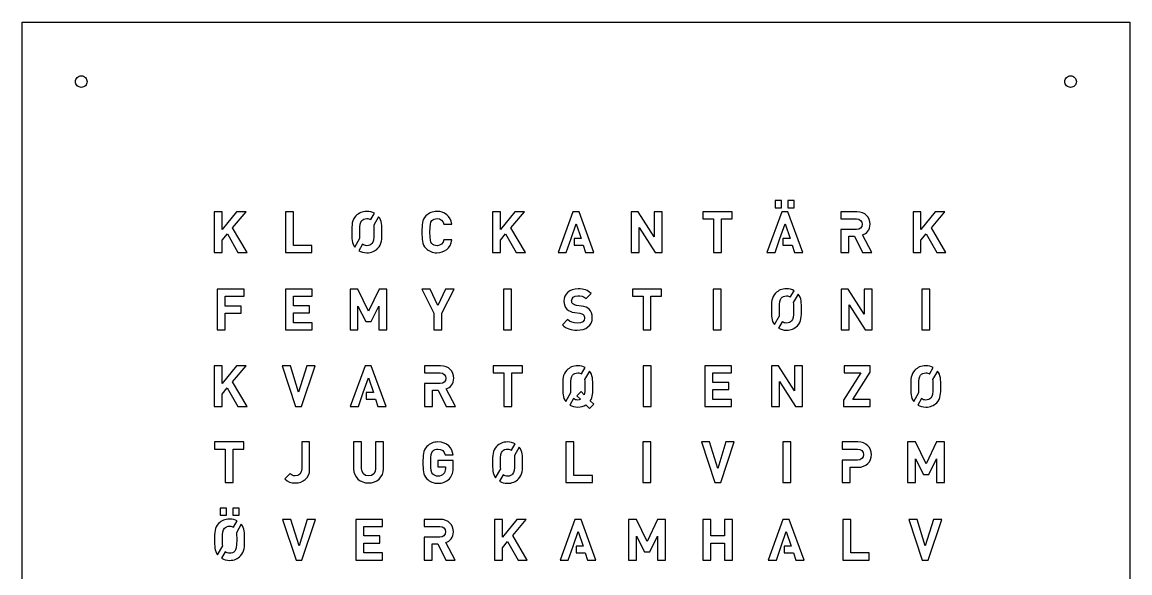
# Model space of a CAD drawing. Header units: millimetres. Extents: x 0 to 192, y 0 to 192.
# Drawn here: x 0 to 191.5, y 96.5 to 191.8 of the extents above; entities that cross this region are included whole.
import ezdxf

# ---------------------------------------------------------------- set-up
doc = ezdxf.new("R2010")
doc.units = ezdxf.units.MM
doc.layers.add('Layer_1', color=7, linetype='CONTINUOUS')

msp = doc.modelspace()

# ---------------------------------------------------------------- linework, layer by layer
at = {"layer": 'Layer_1', "color": 7}
for points in [[(-0.000161, 191.84774), (191.542789, 191.84774), (191.542789, 0.00072), (-0.000161, 0.00072)], [(11.228343, 181.553393)], [(182.29208, 181.55345)], [(130.233872, 160.960671), (130.233872, 159.725604), (131.330445, 159.725604), (131.330445, 160.960671)], [(132.416684, 160.960671), (132.416684, 159.725604), (133.513258, 159.725604), (133.513258, 160.960671)], [(38.887535, 151.991905), (36.388458, 156.229469), (38.719611, 159.024877), (37.050271, 159.024877), (34.57095, 155.962769), (34.57095, 159.024877), (33.19794, 159.024877), (33.19794, 151.991905), (34.57095, 151.991905), (34.57095, 154.105749), (35.479704, 155.192303), (37.287335, 151.991905)], [(50.10168, 151.992366), (50.10168, 153.217209), (46.911162, 153.217209), (46.911162, 159.025337), (45.538152, 159.025337), (45.538152, 151.992366)], [(59.609758, 159.0843)], [(87.013328, 151.991611), (84.514251, 156.229175), (86.845405, 159.024583), (85.176064, 159.024583), (82.696744, 155.962475), (82.696744, 159.024583), (81.323734, 159.024583), (81.323734, 151.991611), (82.696744, 151.991611), (82.696744, 154.105455), (83.605498, 155.192008), (85.413128, 151.991611)], [(95.226189, 159.024874), (92.667689, 151.991712), (94.094476, 151.991712), (94.913031, 154.39208), (94.909935, 154.39208), (95.799287, 156.95058), (96.658664, 154.39208), (95.430315, 154.39208), (95.430315, 153.236595), (97.024017, 153.236595), (97.438978, 151.991712), (98.870933, 151.991712), (96.302614, 159.024874)], [(110.685469, 151.991905), (110.685469, 159.024877), (109.312459, 159.024877), (109.312459, 154.718169), (106.526928, 159.024877), (105.302085, 159.024877), (105.302085, 151.991905), (106.675095, 151.991905), (106.675095, 156.308493), (109.460625, 151.991905)], [(122.759973, 157.799899), (122.759973, 159.024743), (117.712432, 159.024743), (117.712432, 157.799899), (119.549699, 157.799899), (119.549699, 151.991771), (120.922709, 151.991771), (120.922709, 157.799899)], [(131.350083, 159.024355), (128.791583, 151.991709), (130.218367, 151.991709), (131.03589, 154.391565), (131.033773, 154.391565), (131.923125, 156.950064), (132.782505, 154.391565), (131.55364, 154.391565), (131.55364, 153.236079), (133.147858, 153.236079), (133.56282, 151.991709), (134.994774, 151.991709), (132.426971, 159.024355)], [(159.741012, 151.992427), (157.241935, 156.229991), (159.573089, 159.025398), (157.903748, 159.025398), (155.424428, 155.963291), (155.424428, 159.025398), (154.051418, 159.025398), (154.051418, 151.992427), (155.424428, 151.992427), (155.424428, 154.10627), (156.333182, 155.192824), (158.140812, 151.992427)], [(61.62824, 158.181512)], [(74.316555, 154.154864)], [(38.373103, 144.410111), (38.373103, 145.634955), (33.740428, 145.634955), (33.740428, 138.601983), (35.113439, 138.601983), (35.113439, 141.45666), (37.88909, 141.45666), (37.88909, 142.681504), (35.113439, 142.681504), (35.113439, 144.410111)], [(50.172481, 138.606325), (50.172481, 139.831169), (46.912817, 139.831169), (46.912817, 141.540023), (49.688468, 141.540023), (49.688468, 142.764866), (46.912817, 142.764866), (46.912817, 144.414453), (50.172481, 144.414453), (50.172481, 145.639297), (45.539807, 145.639297), (45.539807, 138.606325)], [(63.066415, 138.602457), (63.066415, 145.635429), (61.713158, 145.635429), (59.885771, 141.832488), (58.048507, 145.635429), (56.695254, 145.635429), (56.695254, 138.602457), (58.068264, 138.602457), (58.068264, 142.701731), (59.421518, 140.034734), (60.350028, 140.034734), (61.693405, 142.701731), (61.693405, 138.602457)], [(74.677309, 145.636164), (73.185766, 145.636164), (71.891779, 142.801246), (70.578035, 145.636164), (69.086491, 145.636164), (71.200335, 141.487502), (71.200335, 138.603192), (72.563468, 138.603192), (72.563468, 141.487502)], [(84.594867, 138.602742), (84.594867, 145.635714), (83.221857, 145.635714), (83.221857, 138.602742)], [(110.572557, 144.409635), (110.572557, 145.634479), (105.525016, 145.634479), (105.525016, 144.409635), (107.362283, 144.409635), (107.362283, 138.601507), (108.735293, 138.601507), (108.735293, 144.409635)], [(120.889615, 138.602404), (120.889615, 145.635376), (119.516605, 145.635376), (119.516605, 138.602404)], [(132.162953, 145.692869)], [(146.992272, 138.602543), (146.992272, 145.635515), (145.619262, 145.635515), (145.619262, 141.328807), (142.833731, 145.635515), (141.608888, 145.635515), (141.608888, 138.602543), (142.981898, 138.602543), (142.981898, 142.91913), (145.767428, 138.602543)], [(156.972248, 138.60028), (156.972248, 145.633252), (155.599238, 145.633252), (155.599238, 138.60028)], [(134.182468, 144.789565)], [(98.591206, 140.67597)], [(38.887293, 125.340237), (36.388216, 129.577801), (38.71937, 132.373209), (37.050029, 132.373209), (34.570708, 129.311101), (34.570708, 132.373209), (33.197698, 132.373209), (33.197698, 125.340237), (34.570708, 125.340237), (34.570708, 127.454081), (35.479462, 128.540635), (37.287093, 125.340237)], [(50.639781, 132.373449), (49.207504, 132.373449), (47.794984, 127.790164), (46.382463, 132.373449), (44.960063, 132.373449), (47.28134, 125.340477), (48.308627, 125.340477)], [(59.302799, 132.373269), (56.744299, 125.340623), (58.171602, 125.340623), (58.989641, 127.740994), (58.986545, 127.740994), (59.875381, 130.298978), (60.734758, 127.740994), (59.507444, 127.740994), (59.507444, 126.584993), (61.100111, 126.584993), (61.515073, 125.340623), (62.947545, 125.340623), (60.379224, 132.373269)], [(86.496485, 131.148605), (86.496485, 132.373449), (81.448944, 132.373449), (81.448944, 131.148605), (83.286211, 131.148605), (83.286211, 125.340477), (84.659221, 125.340477), (84.659221, 131.148605)], [(96.076783, 132.373269)], [(108.77648, 125.340477), (108.77648, 132.373449), (107.40347, 132.373449), (107.40347, 125.340477)], [(122.682018, 125.340477), (122.682018, 126.565321), (119.422354, 126.565321), (119.422354, 128.274175), (122.198005, 128.274175), (122.198005, 129.499018), (119.422354, 129.499018), (119.422354, 131.148605), (122.682018, 131.148605), (122.682018, 132.373449), (118.049344, 132.373449), (118.049344, 125.340477)], [(134.955812, 125.340477), (134.955812, 132.373449), (133.582802, 132.373449), (133.582802, 128.066741), (130.797271, 132.373449), (129.572428, 132.373449), (129.572428, 125.340477), (130.945438, 125.340477), (130.945438, 129.657064), (133.730968, 125.340477)], [(146.652319, 125.340477), (146.652319, 126.565321), (143.639598, 126.565321), (146.652319, 131.286895), (146.652319, 132.373449), (142.157934, 132.373449), (142.157934, 131.148605), (145.032365, 131.148605), (142.029524, 126.446787), (142.029524, 125.340477)], [(156.252954, 132.373269)], [(98.094231, 131.472032)], [(158.270918, 131.471517)], [(38.30832, 117.967633), (38.30832, 119.192477), (33.260779, 119.192477), (33.260779, 117.967633), (35.098045, 117.967633), (35.098045, 112.159505), (36.471056, 112.159505), (36.471056, 117.967633)], [(83.938505, 119.19268)], [(98.601871, 112.159477), (98.601871, 113.384321), (95.411353, 113.384321), (95.411353, 119.192449), (94.038343, 119.192449), (94.038343, 112.159477)], [(108.714757, 112.159477), (108.714757, 119.192449), (107.341747, 119.192449), (107.341747, 112.159477)], [(123.125923, 119.192449), (121.693646, 119.192449), (120.281126, 114.609164), (118.868605, 119.192449), (117.446205, 119.192449), (119.767482, 112.159477), (120.794769, 112.159477)], [(132.912574, 112.159477), (132.912574, 119.192449), (131.539564, 119.192449), (131.539564, 112.159477)], [(159.485829, 112.159477), (159.485829, 119.192449), (158.132572, 119.192449), (156.305185, 115.389508), (154.467921, 119.192449), (153.114668, 119.192449), (153.114668, 112.159477), (154.487678, 112.159477), (154.487678, 116.258751), (155.840932, 113.591754), (156.769442, 113.591754), (158.112819, 116.258751), (158.112819, 112.159477)], [(85.958022, 118.289374)], [(74.554107, 114.984521)], [(49.715452, 114.470877)], [(62.489312, 114.569654)], [(34.232496, 107.731881), (34.232496, 106.497329), (35.32907, 106.497329), (35.32907, 107.731881)], [(36.415309, 107.731881), (36.415309, 106.497329), (37.511882, 106.497329), (37.511882, 107.731881)], [(35.872188, 105.854993)], [(50.721227, 105.796407), (49.28895, 105.796407), (47.87643, 101.213122), (46.463909, 105.796407), (45.041509, 105.796407), (47.362786, 98.763435), (48.390073, 98.763435)], [(62.322771, 98.763477), (62.322771, 99.988321), (59.063107, 99.988321), (59.063107, 101.697175), (61.838758, 101.697175), (61.838758, 102.922018), (59.063107, 102.922018), (59.063107, 104.571605), (62.322771, 104.571605), (62.322771, 105.796449), (57.690097, 105.796449), (57.690097, 98.763477)], [(87.350707, 98.763477), (84.85163, 103.001041), (87.182784, 105.796449), (85.513443, 105.796449), (83.034123, 102.734341), (83.034123, 105.796449), (81.661113, 105.796449), (81.661113, 98.763477), (83.034123, 98.763477), (83.034123, 100.877321), (83.942877, 101.963875), (85.750507, 98.763477)], [(95.572938, 105.796597), (93.014954, 98.763435), (94.440706, 98.763435), (95.259261, 101.163806), (95.257144, 101.163806), (96.14598, 103.722306), (97.005357, 101.163806), (95.775976, 101.163806), (95.775976, 100.008321), (97.37071, 100.008321), (97.785672, 98.763435), (99.218142, 98.763435), (96.649824, 105.796597)], [(111.237527, 98.763477), (111.237527, 105.796449), (109.88427, 105.796449), (108.056883, 101.993508), (106.219619, 105.796449), (104.866366, 105.796449), (104.866366, 98.763477), (106.239376, 98.763477), (106.239376, 102.862751), (107.59263, 100.195754), (108.52114, 100.195754), (109.864517, 102.862751), (109.864517, 98.763477)], [(122.844201, 98.763477), (122.844201, 105.796449), (121.471191, 105.796449), (121.471191, 102.922018), (119.09065, 102.922018), (119.09065, 105.796449), (117.71764, 105.796449), (117.71764, 98.763477), (119.09065, 98.763477), (119.09065, 101.707054), (121.471191, 101.707054), (121.471191, 98.763477)], [(131.557306, 105.796597), (128.998804, 98.763435), (130.425074, 98.763435), (131.243113, 101.163806), (131.240996, 101.163806), (132.129832, 103.722306), (132.98921, 101.163806), (131.760863, 101.163806), (131.760863, 100.008321), (133.354562, 100.008321), (133.769524, 98.763435), (135.201997, 98.763435), (132.633676, 105.796597)], [(146.481936, 98.763477), (146.481936, 99.988321), (143.291418, 99.988321), (143.291418, 105.796449), (141.918408, 105.796449), (141.918408, 98.763477)], [(159.010042, 105.796449), (157.577765, 105.796449), (156.165245, 101.213164), (154.752724, 105.796449), (153.330324, 105.796449), (155.651601, 98.763477), (156.678888, 98.763477)], [(37.890154, 104.953756)]]:
    msp.add_lwpolyline(points, close=True, dxfattribs=at)
for points in [[(144.337919, 159.024898), (141.582016, 159.024871)], [(141.582016, 159.024871), (141.582016, 157.799626), (142.955058, 157.799626), (142.955058, 157.800155), (144.249037, 157.800155)], [(60.28, 157.665265), (60.915104, 158.765458)], [(61.62824, 158.181512), (60.786947, 156.723721)], [(72.923788, 156.861372), (74.316555, 156.861372)], [(144.249037, 155.942904), (142.955058, 155.942904), (142.955058, 155.943433), (141.582016, 155.943433), (141.582016, 151.991736), (142.955058, 151.991736), (142.955058, 154.797251), (143.942594, 154.797251), (145.315639, 151.991736), (146.906237, 151.991736), (145.335792, 155.024626)], [(57.529265, 152.901733), (58.416032, 154.438073)], [(58.866652, 153.397827), (58.227929, 152.291435)], [(74.316555, 154.154864), (72.923788, 154.154864)], [(97.544162, 144.014654), (98.413406, 144.874021)], [(132.833712, 144.273318), (133.469334, 145.374027)], [(134.182468, 144.789565), (133.34014, 143.33074)], [(96.704552, 142.71079), (95.874819, 142.829323)], [(94.304252, 140.35988), (93.415255, 139.47088)], [(95.558729, 141.5946), (96.408219, 141.476067)], [(130.082977, 139.509268), (130.969228, 141.044058)], [(131.420363, 140.005878), (130.781641, 138.899485)], [(69.595712, 132.373269), (69.595712, 131.148539), (70.968754, 131.148539), (71.298451, 131.148539), (72.262733, 131.148539)], [(72.351617, 132.373269), (69.595712, 132.373269)], [(96.745475, 130.955785), (97.380578, 132.055976)], [(98.094231, 131.472032), (97.252938, 130.015274)], [(156.922165, 130.955269), (157.557268, 132.05546)], [(158.270918, 131.471517), (157.429628, 130.014239)], [(72.262733, 129.291804), (71.298451, 129.291804), (70.968754, 129.291804), (69.595712, 129.291804), (69.595712, 125.340623), (70.968754, 125.340623), (70.968754, 128.145621), (71.956292, 128.145621), (73.329334, 125.340623), (74.919935, 125.340623), (73.348972, 128.372996)], [(93.99474, 126.192251), (94.882541, 127.729626)], [(95.332127, 126.687829), (94.693404, 125.581437)], [(97.172841, 127.375126), (96.649357, 127.898607), (95.918652, 127.177721), (96.53102, 126.575174)], [(154.171946, 126.191735), (155.059228, 127.728591)], [(155.508814, 126.687829), (154.870094, 125.580921)], [(97.498919, 125.607273), (98.121102, 124.98509), (98.842505, 125.705976), (98.239958, 126.308525)], [(49.715452, 114.470877), (49.715452, 119.192449), (48.342442, 119.192449), (48.342442, 114.530144)], [(58.686371, 114.619044), (58.686371, 119.192449), (57.313361, 119.192449), (57.313361, 114.569654)], [(62.489312, 114.569654), (62.489312, 119.192449), (61.126181, 119.192449), (61.126181, 114.619044)], [(84.609266, 117.773645), (85.244369, 118.873835)], [(141.800606, 119.192679), (141.800606, 117.967431), (143.173132, 117.967431), (143.501795, 117.967431), (144.457293, 117.967431)], [(144.526539, 119.192642), (141.800606, 119.192679)], [(73.161343, 116.940319), (74.544231, 116.940319)], [(85.958022, 118.289374), (85.115694, 116.830548)], [(74.554107, 114.984521), (74.554107, 116.011809), (71.896987, 116.011809), (71.896987, 114.865988), (73.190977, 114.865988), (73.190977, 114.599288)], [(144.457293, 116.041449), (143.501795, 116.041449), (143.501795, 116.039862), (141.800606, 116.039862), (141.800606, 112.15948), (143.173132, 112.15948), (143.173132, 114.806864), (144.526539, 114.806864)], [(46.337255, 113.720164), (45.428498, 112.821287)], [(81.85853, 113.009076), (82.745297, 114.544384)], [(83.195914, 113.505688), (82.557194, 112.399296)], [(36.540882, 104.437506), (37.176502, 105.537699)], [(69.536801, 105.796597), (69.536801, 104.571864), (71.234372, 104.571864), (71.234372, 104.571335), (72.203822, 104.571335)], [(72.292706, 105.796594), (69.536801, 105.796597)], [(37.890154, 104.953756), (37.047827, 103.494928)], [(72.203822, 102.714601), (70.909842, 102.714601), (70.909842, 102.71513), (69.536801, 102.71513), (69.536801, 98.763432), (70.909842, 98.763432), (70.909842, 101.568947), (71.897897, 101.568947), (73.270939, 98.763432), (74.861024, 98.763432), (73.290577, 101.795806)], [(33.790663, 99.673456), (34.677946, 101.21083)], [(35.128047, 100.169549), (34.488811, 99.063157)]]:
    msp.add_lwpolyline(points, dxfattribs=at)
for points in [[(9.228343, 181.553393), (9.228343, 181.818609), (9.3337, 182.072963), (9.521236, 182.2605)], [(9.521236, 182.2605), (9.708773, 182.448036), (9.963127, 182.553393), (10.228343, 182.553393)], [(10.228343, 182.553393), (10.493559, 182.553393), (10.747913, 182.448036), (10.93545, 182.2605)], [(10.93545, 182.2605), (11.122986, 182.072963), (11.228343, 181.818609), (11.228343, 181.553393)], [(180.29208, 181.55345), (180.29208, 181.818666), (180.397437, 182.07302), (180.584973, 182.260557)], [(180.584973, 182.260557), (180.77251, 182.448093), (181.026864, 182.55345), (181.29208, 182.55345)], [(181.29208, 182.55345), (181.557296, 182.55345), (181.81165, 182.448093), (181.999187, 182.260557)], [(181.999187, 182.260557), (182.186723, 182.07302), (182.29208, 181.818666), (182.29208, 181.55345)], [(9.521236, 180.846286), (9.3337, 181.033823), (9.228343, 181.288177), (9.228343, 181.553393)], [(10.228343, 180.553393), (9.963127, 180.553393), (9.708773, 180.65875), (9.521236, 180.846286)], [(10.93545, 180.846286), (10.747913, 180.65875), (10.493559, 180.553393), (10.228343, 180.553393)], [(11.228343, 181.553393), (11.228343, 181.288177), (11.122986, 181.033823), (10.93545, 180.846286)], [(180.584973, 180.846343), (180.397437, 181.03388), (180.29208, 181.288234), (180.29208, 181.55345)], [(181.29208, 180.55345), (181.026864, 180.55345), (180.77251, 180.658807), (180.584973, 180.846343)], [(181.999187, 180.846343), (181.81165, 180.658807), (181.557296, 180.55345), (181.29208, 180.55345)], [(182.29208, 181.55345), (182.29208, 181.288234), (182.186723, 181.03388), (181.999187, 180.846343)], [(59.609758, 159.0843), (58.809658, 159.0843), (58.197301, 158.807691), (57.703414, 158.313804)], [(60.915104, 158.765458), (60.544158, 158.972457), (60.116715, 159.0843), (59.609758, 159.0843)], [(71.728578, 159.083869), (70.958114, 159.083869), (70.325935, 158.807292), (69.832047, 158.313405)], [(74.316555, 156.861372), (74.069611, 158.333159), (73.042322, 159.083869), (71.728578, 159.083869)], [(146.61995, 156.871541), (146.61995, 158.046998), (145.770196, 159.024898), (144.337919, 159.024898)], [(57.703414, 158.313804), (56.992217, 157.602606), (57.011984, 156.723253), (57.011984, 155.508292)], [(58.385026, 155.508292), (58.385026, 156.861543), (58.454225, 157.187549), (58.720925, 157.483883)], [(58.720925, 157.483883), (58.918481, 157.71107), (59.234402, 157.859051), (59.609758, 157.859051)], [(59.609758, 157.859051), (59.871542, 157.859051), (60.098885, 157.785949), (60.28, 157.665265)], [(62.208048, 155.508292), (62.208048, 156.649125), (62.215986, 157.493879), (61.62824, 158.181512)], [(69.832047, 158.313405), (69.120847, 157.602205), (69.140604, 156.723082), (69.140604, 155.508118)], [(70.513614, 155.508118), (70.513614, 156.861372), (70.592635, 157.197216), (70.859335, 157.493549)], [(70.859335, 157.493549), (71.056891, 157.720739), (71.363101, 157.859026), (71.738458, 157.859026)], [(71.738458, 157.859026), (72.429901, 157.859026), (72.785501, 157.424405), (72.923788, 156.861372)], [(144.249037, 157.800155), (144.851578, 157.800155), (145.246908, 157.414808), (145.246908, 156.871528)], [(57.011984, 155.508292), (57.011984, 154.403588), (56.997617, 153.577357), (57.529265, 152.901733)], [(58.416032, 154.438073), (58.394204, 154.701559), (58.385026, 155.04053), (58.385026, 155.508292)], [(60.835006, 155.508292), (60.835006, 154.155038), (60.755991, 153.829034), (60.489291, 153.532701)], [(60.786947, 156.723721), (60.821192, 156.445327), (60.835006, 156.064517), (60.835006, 155.508292)], [(61.506283, 152.703296), (62.217483, 153.414493), (62.208048, 154.293325), (62.208048, 155.508292)], [(69.140604, 155.508118), (69.140604, 154.293152), (69.120839, 153.414031), (69.832047, 152.702831)], [(70.859335, 153.522685), (70.592635, 153.819018), (70.513614, 154.154864), (70.513614, 155.508118)], [(145.246908, 156.871528), (145.246908, 156.328251), (144.851578, 155.942904), (144.249037, 155.942904)], [(145.335792, 155.024626), (146.017359, 155.271569), (146.61995, 155.883767), (146.61995, 156.871541)], [(59.609758, 153.15753), (59.315777, 153.15753), (59.059448, 153.249269), (58.866652, 153.397827)], [(60.489291, 153.532701), (60.291735, 153.305511), (59.985112, 153.15753), (59.609758, 153.15753)], [(71.738458, 153.157208), (71.363101, 153.157208), (71.056891, 153.295498), (70.859335, 153.522685)], [(71.728578, 151.932364), (73.032445, 151.932364), (74.069611, 152.683075), (74.316555, 154.154864)], [(72.923788, 154.154864), (72.785501, 153.591831), (72.429901, 153.157208), (71.738458, 153.157208)], [(58.227929, 152.291435), (58.617697, 152.058559), (59.07081, 151.9328), (59.609758, 151.9328)], [(59.609758, 151.9328), (60.409855, 151.9328), (61.012396, 152.209409), (61.506283, 152.703296)], [(69.832047, 152.702831), (70.325935, 152.208944), (70.958114, 151.932364), (71.728578, 151.932364)], [(96.141519, 145.693874), (94.620342, 145.693874), (93.691832, 144.814754), (93.691832, 143.560277)], [(98.413406, 144.874021), (97.810862, 145.456808), (97.109539, 145.693874), (96.141519, 145.693874)], [(132.162953, 145.692869), (131.362853, 145.692869), (130.750497, 145.41626), (130.256609, 144.922376)], [(133.469334, 145.374027), (133.098147, 145.581395), (132.670379, 145.692869), (132.162953, 145.692869)], [(95.015452, 143.609667), (95.015452, 144.093677), (95.371052, 144.498664), (96.102006, 144.498664)], [(96.102006, 144.498664), (96.566262, 144.498664), (97.099662, 144.439397), (97.544162, 144.014654)], [(130.256609, 144.922376), (129.545409, 144.211176), (129.565179, 143.332341), (129.565179, 142.117377)], [(130.938221, 142.117377), (130.938221, 143.470631), (131.007418, 143.796119), (131.274118, 144.092452)], [(131.274118, 144.092452), (131.471674, 144.319639), (131.787597, 144.468139), (132.162953, 144.468139)], [(132.162953, 144.468139), (132.425195, 144.468139), (132.652443, 144.394384), (132.833712, 144.273318)], [(134.760728, 142.117377), (134.760728, 143.257766), (134.769512, 144.102077), (134.182468, 144.789565)], [(93.691832, 143.560277), (93.691832, 142.96761), (93.859755, 142.513234), (94.195598, 142.17739)], [(94.195598, 142.17739), (94.511685, 141.87118), (94.956185, 141.6835), (95.558729, 141.5946)], [(95.222885, 143.1059), (95.074719, 143.244187), (95.015452, 143.431867), (95.015452, 143.609667)], [(95.874819, 142.829323), (95.588362, 142.868833), (95.361175, 142.97749), (95.222885, 143.1059)], [(98.047926, 142.16751), (97.751595, 142.44409), (97.346606, 142.62189), (96.704552, 142.71079)], [(98.591206, 140.67597), (98.591206, 141.298267), (98.423283, 141.811913), (98.047926, 142.16751)], [(129.565179, 142.117377), (129.565179, 141.012128), (129.550521, 140.185077), (130.082977, 139.509268)], [(130.969228, 141.044058), (130.947241, 141.307853), (130.938221, 141.648168), (130.938221, 142.117377)], [(133.387683, 142.117377), (133.387683, 140.764126), (133.308668, 140.43812), (133.041968, 140.141789)], [(133.34014, 143.33074), (133.374205, 143.052515), (133.387683, 142.672258), (133.387683, 142.117377)], [(134.059476, 139.311865), (134.770676, 140.023062), (134.760728, 140.902413), (134.760728, 142.117377)], [(96.003229, 139.767213), (95.351296, 139.767213), (94.748752, 139.91538), (94.304252, 140.35988)], [(95.983472, 138.54237), (97.455262, 138.54237), (98.591206, 139.312836), (98.591206, 140.67597)], [(97.247829, 140.636457), (97.247829, 140.073423), (96.813206, 139.767213), (96.003229, 139.767213)], [(96.408219, 141.476067), (96.734185, 141.42668), (96.892229, 141.357534), (97.030516, 141.229123)], [(97.030516, 141.229123), (97.178683, 141.090834), (97.247829, 140.883403), (97.247829, 140.636457)], [(132.162953, 139.766099), (131.869404, 139.766099), (131.613067, 139.857711), (131.420363, 140.005878)], [(133.041968, 140.141789), (132.844412, 139.914599), (132.538305, 139.766099), (132.162953, 139.766099)], [(93.415255, 139.47088), (94.106698, 138.769559), (94.916675, 138.54237), (95.983472, 138.54237)], [(130.781641, 138.899485), (131.171168, 138.667025), (131.6245, 138.541369), (132.162953, 138.541369)], [(132.162953, 138.541369), (132.963048, 138.541369), (133.565592, 138.817978), (134.059476, 139.311865)], [(74.63313, 130.219912), (74.63313, 131.395369), (73.783891, 132.373269), (72.351617, 132.373269)], [(96.076783, 132.373269), (95.276683, 132.373269), (94.66381, 132.096661), (94.169923, 131.602774)], [(97.380578, 132.055976), (97.009998, 132.262414), (96.583024, 132.373269), (96.076783, 132.373269)], [(156.252954, 132.373269), (155.452854, 132.373269), (154.840497, 132.096661), (154.34661, 131.602774)], [(157.557268, 132.05546), (157.186542, 132.262118), (156.759478, 132.373269), (156.252954, 132.373269)], [(72.262733, 131.148539), (72.865276, 131.148539), (73.260088, 130.763192), (73.260088, 130.219912)], [(94.169923, 131.602774), (93.458723, 130.891574), (93.478493, 130.012739), (93.478493, 128.797778)], [(94.851535, 128.797778), (94.851535, 130.151029), (94.920731, 130.477035), (95.187431, 130.773368)], [(95.187431, 130.773368), (95.384988, 131.000553), (95.701427, 131.148537), (96.076783, 131.148537)], [(96.076783, 131.148537), (96.337993, 131.148537), (96.564551, 131.075991), (96.745475, 130.955785)], [(98.674558, 128.797778), (98.674558, 129.939367), (98.683157, 130.78415), (98.094231, 131.472032)], [(154.34661, 131.602774), (153.635413, 130.891574), (153.65518, 130.012739), (153.65518, 128.797778)], [(155.028225, 128.797778), (155.028225, 130.151029), (155.097421, 130.477035), (155.364121, 130.773368)], [(155.364121, 130.773368), (155.561678, 131.000553), (155.877598, 131.148537), (156.252954, 131.148537)], [(156.252954, 131.148537), (156.514278, 131.148537), (156.741203, 131.075568), (156.922165, 130.955269)], [(158.850729, 128.797778), (158.850729, 129.939068), (158.859354, 130.783732), (158.270918, 131.471517)], [(73.260088, 130.219912), (73.260088, 129.676635), (72.865276, 129.291804), (72.262733, 129.291804)], [(73.348972, 128.372996), (74.030538, 128.61994), (74.63313, 129.232136), (74.63313, 130.219912)], [(93.478493, 128.797778), (93.478493, 127.693947), (93.464364, 126.867584), (93.99474, 126.192251)], [(94.882541, 127.729626), (94.860846, 127.992849), (94.851535, 128.33123), (94.851535, 128.797778)], [(97.301516, 128.797778), (97.301516, 128.086578), (97.281487, 127.681337), (97.172841, 127.375126)], [(97.252938, 130.015274), (97.287374, 129.736707), (97.301516, 129.35539), (97.301516, 128.797778)], [(98.239958, 126.308525), (98.684458, 126.960453), (98.674558, 127.740857), (98.674558, 128.797778)], [(153.65518, 128.797778), (153.65518, 127.69356), (153.640998, 126.867195), (154.171946, 126.191735)], [(155.059228, 127.728591), (155.03748, 127.991939), (155.028225, 128.330656), (155.028225, 128.797778)], [(157.477687, 128.797778), (157.477687, 127.444524), (157.398672, 127.11852), (157.131972, 126.822187)], [(157.429628, 130.014239), (157.463971, 129.735757), (157.477687, 129.354718), (157.477687, 128.797778)], [(158.14948, 125.992263), (158.86068, 126.703463), (158.850729, 127.582811), (158.850729, 128.797778)], [(96.076783, 126.447016), (95.78231, 126.447016), (95.525029, 126.538831), (95.332127, 126.687829)], [(96.53102, 126.575174), (96.40261, 126.486274), (96.244704, 126.447016), (96.076783, 126.447016)], [(156.252954, 126.447016), (155.958481, 126.447016), (155.701716, 126.538831), (155.508814, 126.687829)], [(157.131972, 126.822187), (156.934415, 126.594997), (156.628308, 126.447016), (156.252954, 126.447016)], [(94.693404, 125.581437), (95.083395, 125.348183), (95.537377, 125.221767), (96.076783, 125.221767)], [(96.076783, 125.221767), (96.629937, 125.221767), (97.103808, 125.350455), (97.498919, 125.607273)], [(154.870094, 125.580921), (155.259965, 125.347865), (155.713792, 125.221767), (156.252954, 125.221767)], [(156.252954, 125.221767), (157.053052, 125.221767), (157.655593, 125.498376), (158.14948, 125.992263)], [(71.896987, 119.192449), (71.106767, 119.192449), (70.494344, 118.915872), (70.000456, 118.421985)], [(74.544231, 116.940319), (74.356554, 118.125652), (73.52682, 119.192449), (71.896987, 119.192449)], [(83.938505, 119.19268), (83.138407, 119.19268), (82.526048, 118.916071), (82.032163, 118.422184)], [(85.244369, 118.873835), (84.87341, 119.080856), (84.445489, 119.19268), (83.938505, 119.19268)], [(146.847843, 116.999495), (146.847843, 118.194702), (145.978568, 119.192642), (144.526539, 119.192642)], [(70.000456, 118.421985), (69.289256, 117.710785), (69.309013, 116.831662), (69.309013, 115.616698)], [(70.682023, 115.616698), (70.682023, 116.969952), (70.751167, 117.295919), (71.017867, 117.592252)], [(71.017867, 117.592252), (71.215423, 117.819439), (71.521633, 117.967606), (71.896987, 117.967606)], [(71.896987, 117.967606), (72.59831, 117.967606), (73.003297, 117.602129), (73.161343, 116.940319)], [(82.032163, 118.422184), (81.320963, 117.710984), (81.34073, 116.831633), (81.34073, 115.616669)], [(82.713775, 115.616669), (82.713775, 116.969923), (82.782971, 117.295927), (83.049671, 117.59226)], [(83.049671, 117.59226), (83.247228, 117.819447), (83.563151, 117.967431), (83.938505, 117.967431)], [(83.938505, 117.967431), (84.200463, 117.967431), (84.428092, 117.89447), (84.609266, 117.773645)], [(86.536798, 115.616669), (86.536798, 116.757201), (86.545291, 117.601838), (85.958022, 118.289374)], [(144.457293, 117.967431), (145.07959, 117.967431), (145.474801, 117.572439), (145.474801, 116.999532)], [(145.474801, 116.999532), (145.474801, 116.426622), (145.07959, 116.041449), (144.457293, 116.041449)], [(144.526539, 114.806864), (145.978568, 114.806864), (146.847843, 115.804285), (146.847843, 116.999495)], [(69.309013, 115.616698), (69.309013, 114.401732), (69.289248, 113.522611), (70.000456, 112.811411)], [(71.017867, 113.631265), (70.751167, 113.927598), (70.682023, 114.263445), (70.682023, 115.616698)], [(73.88242, 112.841045), (74.376307, 113.354688), (74.554107, 113.967111), (74.554107, 114.984521)], [(81.34073, 115.616669), (81.34073, 114.511729), (81.326522, 113.684782), (81.85853, 113.009076)], [(82.745297, 114.544384), (82.723363, 114.808118), (82.713775, 115.147743), (82.713775, 115.616669)], [(85.163753, 115.616669), (85.163753, 114.263418), (85.084738, 113.937412), (84.818038, 113.641078)], [(85.115694, 116.830548), (85.149804, 116.552281), (85.163753, 116.171887), (85.163753, 115.616669)], [(85.835549, 112.811157), (86.546746, 113.522355), (86.536798, 114.401705), (86.536798, 115.616669)], [(47.236132, 113.325054), (46.781755, 113.325054), (46.564442, 113.492977), (46.337255, 113.720164)], [(48.342442, 114.530144), (48.342442, 113.720164), (47.907819, 113.325054), (47.236132, 113.325054)], [(47.236132, 112.100211), (48.539996, 112.100211), (49.715452, 112.920067), (49.715452, 114.470877)], [(57.313361, 114.569654), (57.313361, 113.078111), (58.459182, 112.100211), (59.901338, 112.100211)], [(59.901338, 113.325054), (59.160505, 113.325054), (58.686371, 113.809064), (58.686371, 114.619044)], [(61.126181, 114.619044), (61.126181, 113.809064), (60.642169, 113.325054), (59.901338, 113.325054)], [(59.901338, 112.100211), (61.343492, 112.100211), (62.489312, 113.078111), (62.489312, 114.569654)], [(71.896987, 113.265788), (71.521633, 113.265788), (71.215423, 113.404078), (71.017867, 113.631265)], [(72.874887, 113.660898), (72.647697, 113.413955), (72.311854, 113.265788), (71.896987, 113.265788)], [(73.190977, 114.599288), (73.190977, 114.233811), (73.102077, 113.917721), (72.874887, 113.660898)], [(83.938505, 113.26591), (83.644817, 113.26591), (83.38865, 113.357395), (83.195914, 113.505688)], [(84.818038, 113.641078), (84.620481, 113.413891), (84.313858, 113.26591), (83.938505, 113.26591)], [(45.428498, 112.821287), (45.952022, 112.297767), (46.475542, 112.100211), (47.236132, 112.100211)], [(70.000456, 112.811411), (70.494344, 112.317524), (71.126523, 112.040945), (71.896987, 112.040945)], [(71.896987, 112.040945), (72.647697, 112.040945), (73.319387, 112.258257), (73.88242, 112.841045)], [(82.557194, 112.399296), (82.946825, 112.166653), (83.399839, 112.041177), (83.938505, 112.041177)], [(83.938505, 112.041177), (84.738602, 112.041177), (85.341661, 112.31727), (85.835549, 112.811157)], [(35.872188, 105.854993), (35.07209, 105.854993), (34.459731, 105.5789), (33.965846, 105.085013)], [(37.176502, 105.537699), (36.805828, 105.744275), (36.378608, 105.854993), (35.872188, 105.854993)], [(74.574737, 103.643238), (74.574737, 104.818692), (73.72498, 105.796594), (72.292706, 105.796594)], [(33.965846, 105.085013), (33.254646, 104.373813), (33.274416, 103.494462), (33.274416, 102.279498)], [(34.647458, 102.279498), (34.647458, 103.632752), (34.716654, 103.958756), (34.983354, 104.255089)], [(34.983354, 104.255089), (35.180911, 104.482276), (35.496834, 104.63026), (35.872188, 104.63026)], [(35.872188, 104.63026), (36.133324, 104.63026), (36.359982, 104.557651), (36.540882, 104.437506)], [(37.047827, 103.494928), (37.082461, 103.216184), (37.09692, 102.838539), (37.09692, 102.279498)], [(38.469962, 102.279498), (38.469962, 103.420789), (38.478588, 104.265971), (37.890154, 104.953756)], [(72.203822, 104.571335), (72.806365, 104.571335), (73.201692, 104.186507), (73.201692, 103.643227)], [(73.201692, 103.643227), (73.201692, 103.09995), (72.806365, 102.714601), (72.203822, 102.714601)], [(73.290577, 101.795806), (73.972143, 102.042749), (74.574737, 102.655461), (74.574737, 103.643238)], [(33.274416, 102.279498), (33.274416, 101.175358), (33.259838, 100.348894), (33.790663, 99.673456)], [(34.677946, 101.21083), (34.656197, 101.47413), (34.647458, 101.812601), (34.647458, 102.279498)], [(37.09692, 102.279498), (37.09692, 100.926247), (37.017905, 100.600243), (36.751205, 100.30391)], [(37.768713, 99.473986), (38.479913, 100.185186), (38.469962, 101.064534), (38.469962, 102.279498)], [(35.872188, 99.928739), (35.577752, 99.928739), (35.320944, 100.020584), (35.128047, 100.169549)], [(36.751205, 100.30391), (36.553649, 100.07672), (36.247542, 99.928739), (35.872188, 99.928739)], [(34.488811, 99.063157), (34.878818, 98.829874), (35.332745, 98.70349), (35.872188, 98.70349)], [(35.872188, 98.70349), (36.672285, 98.70349), (37.274829, 98.980099), (37.768713, 99.473986)]]:
    msp.add_open_spline(points, degree=3, dxfattribs=at)

doc.saveas('drawing.dxf')
